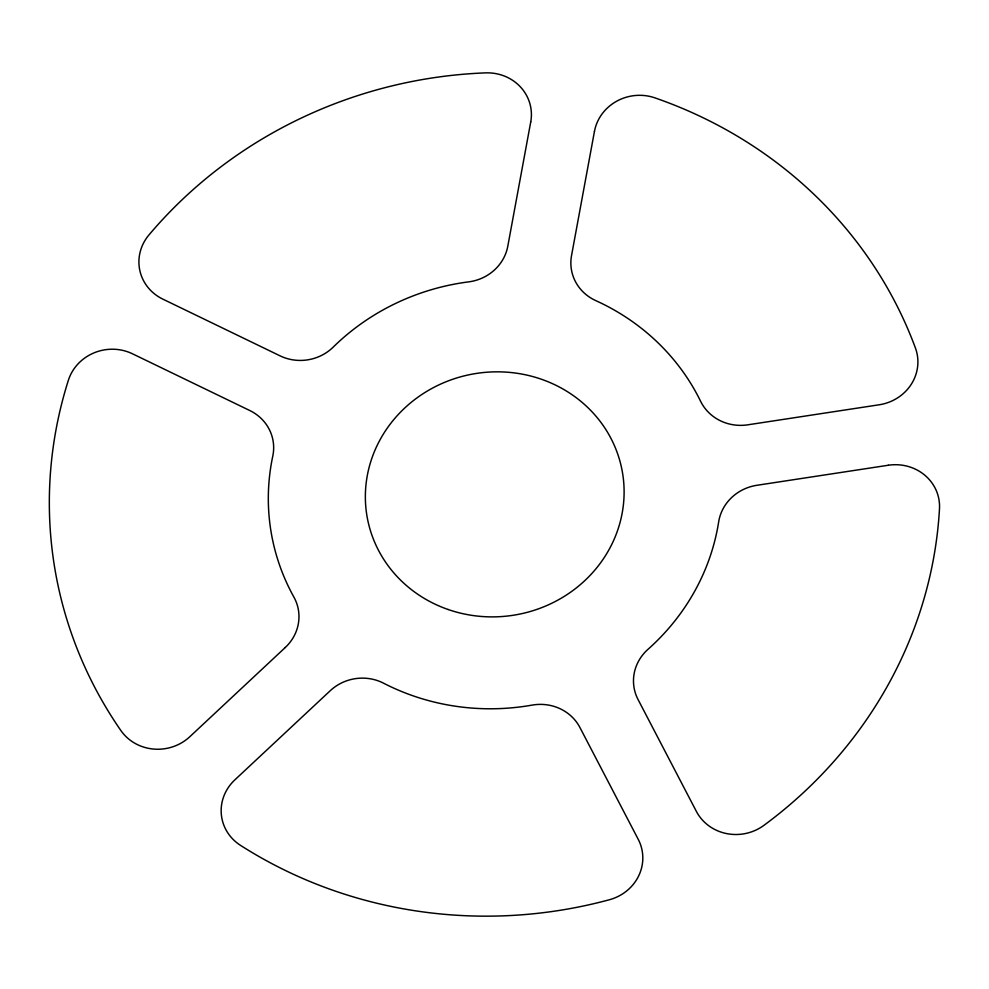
<?xml version="1.0" encoding="UTF-8"?>
<svg xmlns="http://www.w3.org/2000/svg" width="989" height="989" viewBox="0 0 989 989"><rect width="100%" height="100%" fill="white"/><g stroke="black" fill="none" stroke-linecap="round" stroke-linejoin="round"><path stroke-width="1.48" d="M386.736 684.784L388.628 685.711A226.79 214.044 -9.9 0 0 532.119 705.108A45.037 42.502 -9.9 0 1 579.925 727.508L638.251 839.364A45.037 42.502 -9.9 0 1 609.434 899.73A446.126 421.054 -9.9 0 1 240.438 845.311A45.037 42.502 -9.9 0 1 234.85 779.876L330.264 690.693A45.037 42.502 -9.9 0 1 383.596 683.201L386.106 684.475M530.734 121.956L507.802 246.212A45.037 42.502 -9.9 0 1 468.687 281.865A226.79 214.044 -9.9 0 0 333.231 347.09A45.037 42.502 -9.9 0 1 280.085 355.855L162.802 299.111A45.037 42.502 -9.9 0 1 148.968 234.925A446.126 421.054 -9.9 0 1 485.525 72.877A45.037 42.502 -9.9 0 1 530.734 121.956M594.463 131.352L571.531 255.607A45.037 42.502 -9.9 0 0 595.749 300.607L600.842 302.993A226.79 214.044 -9.9 0 1 700.595 401.274A45.037 42.502 -9.9 0 0 747.771 424.825L879.233 404.773A45.037 42.502 -9.9 0 0 915.406 347.955A446.126 421.054 -9.9 0 0 654.916 97.862A45.037 42.502 -9.9 0 0 594.463 131.352M285.277 647.498L189.863 736.681A45.037 42.502 -9.9 0 1 120.856 730.512A446.126 421.054 -9.9 0 1 68.377 380.271A45.037 42.502 -9.9 0 1 132.477 353.79L249.772 410.522A45.037 42.502 -9.9 0 1 272.779 456.114A226.79 214.044 -9.9 0 0 293.894 597.084A45.037 42.502 -9.9 0 1 285.277 647.498M888.295 465.25L756.832 485.302A45.037 42.502 -9.9 0 0 718.669 521.871A226.79 214.044 -9.9 0 1 648.005 649.303A45.037 42.502 -9.9 0 0 638.053 699.532L696.367 811.388A45.037 42.502 -9.9 0 0 763.928 825.345A446.126 421.054 -9.9 0 0 939.488 508.742A45.037 42.502 -9.9 0 0 888.295 465.25M448.091 609.496A129.596 122.315 -9.9 0 0 622.563 473.088A129.596 122.315 -9.9 0 0 413.538 400.483A129.596 122.315 -9.9 0 0 448.091 609.496"/></g></svg>
